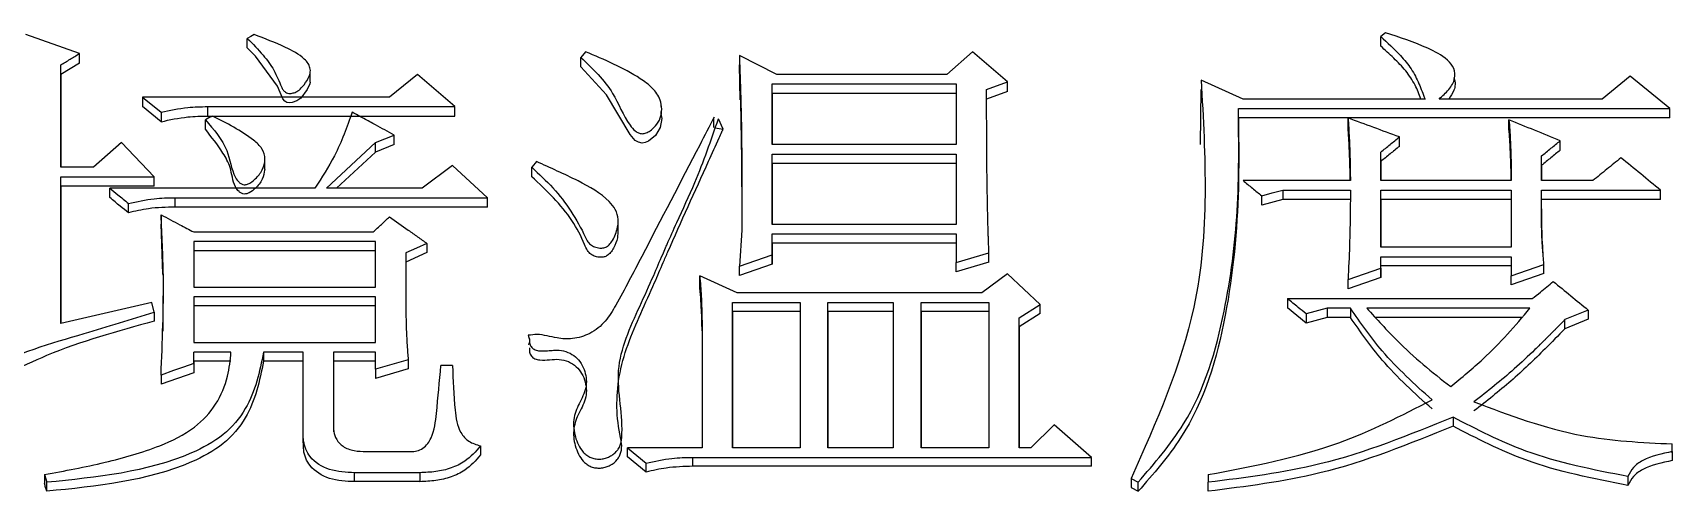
# Model space of a CAD drawing. Header units: millimetres. Extents: x 2063 to 4500, y 825 to 2548.
# Drawn here: x 2680.29 to 2687.89, y 2277.59 to 2279.72 of the extents above; entities that cross this region are included whole.
import ezdxf

# ---------------------------------------------------------------- set-up
doc = ezdxf.new("R2010")
doc.units = ezdxf.units.MM

msp = doc.modelspace()

# ---------------------------------------------------------------- linework, layer by layer
at = {"color": 7, "linetype": 'Continuous', "lineweight": 25}
for p, q in [((2680.5053, 2279.6243), (2680.2565, 2279.7121)), ((2681.2842, 2279.6503), (2681.2842, 2279.6946)), ((2686.563, 2279.7209), (2686.5413, 2279.7033)), ((2686.5413, 2279.659), (2686.5413, 2279.7033)), ((2680.5053, 2279.5801), (2680.5053, 2279.6243)), ((2682.8526, 2279.6331), (2682.831, 2279.6067)), ((2682.831, 2279.5626), (2682.831, 2279.6067)), ((2683.7396, 2279.5276), (2683.5666, 2279.6155)), ((2683.5666, 2279.6155), (2683.5666, 2279.5713)), ((2684.6483, 2279.6331), (2684.5293, 2279.5276)), ((2684.8106, 2279.4925), (2684.6483, 2279.6331)), ((2680.5053, 2279.5801), (2680.4187, 2279.5274)), ((2680.4187, 2279.0962), (2680.4187, 2279.5715)), ((2680.4187, 2279.5274), (2680.4187, 2279.5715)), ((2680.4187, 2279.5274), (2680.4187, 2279.0962)), ((2681.5761, 2279.4921), (2681.5761, 2279.5366)), ((2682.0738, 2279.5276), (2681.944, 2279.4221)), ((2682.2469, 2279.3781), (2682.0738, 2279.5276)), ((2683.5707, 2279.41), (2683.5666, 2279.5713)), ((2684.5293, 2279.5276), (2683.7396, 2279.5276)), ((2686.8801, 2279.5551), (2686.8801, 2279.5555)), ((2687.6988, 2279.5188), (2687.569, 2279.4133)), ((2687.8827, 2279.3693), (2687.6988, 2279.5188)), ((2683.718, 2279.4837), (2684.5726, 2279.4837)), ((2683.718, 2279.202), (2683.718, 2279.4837)), ((2683.718, 2279.4397), (2683.718, 2279.4837)), ((2683.718, 2279.4397), (2683.718, 2279.202)), ((2684.5726, 2279.4397), (2683.718, 2279.4397)), ((2684.5726, 2279.4837), (2684.5726, 2279.202)), ((2684.7132, 2279.4573), (2684.8106, 2279.4925)), ((2684.8106, 2279.4485), (2684.7132, 2279.4133)), ((2684.8106, 2279.4485), (2684.8106, 2279.4925)), ((2685.7059, 2279.2025), (2685.7084, 2279.4572)), ((2685.9031, 2279.4133), (2685.7084, 2279.5013)), ((2680.7973, 2279.4221), (2680.8839, 2279.3517)), ((2681.944, 2279.4221), (2680.7973, 2279.4221)), ((2680.7973, 2279.4221), (2680.7973, 2279.3782)), ((2680.8839, 2279.3079), (2680.7973, 2279.3782)), ((2681.1002, 2279.3781), (2682.2469, 2279.3781)), ((2681.1002, 2279.3781), (2681.1002, 2279.3342)), ((2682.2469, 2279.3342), (2682.2469, 2279.3781)), ((2683.2042, 2279.3779), (2683.2042, 2279.389)), ((2685.8814, 2279.3693), (2687.8827, 2279.3693)), ((2685.8814, 2279.3255), (2685.8814, 2279.3693)), ((2686.7469, 2279.4133), (2685.9031, 2279.4133)), ((2687.569, 2279.4133), (2686.8118, 2279.4133)), ((2687.8827, 2279.3255), (2687.8827, 2279.3693)), ((2680.8839, 2279.3517), (2680.8839, 2279.3079)), ((2681.0895, 2279.2727), (2681.0895, 2279.3165)), ((2681.1002, 2279.3342), (2682.2469, 2279.3342)), ((2683.2042, 2279.3451), (2683.2042, 2279.3548)), ((2683.4908, 2279.2727), (2683.4692, 2279.3209)), ((2687.8827, 2279.3255), (2685.8814, 2279.3255)), ((2686.3899, 2279.2815), (2686.3899, 2279.3253)), ((2687.1363, 2279.2727), (2687.1363, 2279.3165)), ((2680.7, 2279.2108), (2680.5702, 2279.0962)), ((2680.8514, 2279.0521), (2680.7, 2279.2108)), ((2681.6519, 2278.9992), (2681.8791, 2279.2108)), ((2681.8791, 2279.2108), (2681.9656, 2279.246)), ((2681.8791, 2279.1672), (2681.8791, 2279.2108)), ((2681.9656, 2279.2024), (2681.9656, 2279.246)), ((2683.4541, 2279.2802), (2683.4908, 2279.2727)), ((2685.8832, 2279.1677), (2685.8832, 2279.2117)), ((2686.6279, 2279.1936), (2686.6279, 2279.2373)), ((2687.3743, 2279.176), (2687.3743, 2279.2196)), ((2681.8791, 2279.1672), (2681.6985, 2278.9992)), ((2681.9656, 2279.2024), (2681.8791, 2279.1672)), ((2684.5726, 2279.202), (2683.718, 2279.202)), ((2683.718, 2279.1579), (2684.5726, 2279.158)), ((2683.718, 2278.8315), (2683.718, 2279.1579)), ((2683.718, 2279.1144), (2683.718, 2279.1579)), ((2684.5726, 2279.158), (2684.5726, 2278.8315)), ((2686.5413, 2279.0345), (2686.5413, 2279.1668)), ((2686.5413, 2279.1232), (2686.5413, 2279.1668)), ((2687.2877, 2279.0345), (2687.2877, 2279.1492)), ((2687.2877, 2279.1056), (2687.2877, 2279.1492)), ((2680.5702, 2279.0962), (2680.4187, 2279.0962)), ((2681.366, 2279.0867), (2681.366, 2279.1304)), ((2682.236, 2279.1051), (2682.0954, 2278.9992)), ((2682.3983, 2278.9551), (2682.236, 2279.1051)), ((2682.6039, 2279.0528), (2682.6039, 2279.0963)), ((2683.718, 2279.1144), (2683.718, 2278.8315)), ((2684.5726, 2279.1144), (2683.718, 2279.1144)), ((2686.5413, 2279.1232), (2686.5413, 2279.0345)), ((2687.2877, 2279.1056), (2687.2877, 2279.0345)), ((2680.4187, 2279.0521), (2680.8514, 2279.0521)), ((2680.4187, 2278.3714), (2680.4187, 2279.0521)), ((2680.4187, 2279.0087), (2680.4187, 2279.0521)), ((2680.4187, 2279.0087), (2680.4187, 2278.3714)), ((2680.8514, 2279.0087), (2680.4187, 2279.0087)), ((2681.5978, 2278.9992), (2680.6459, 2278.9992)), ((2680.6459, 2278.9559), (2680.6459, 2278.9992)), ((2682.0954, 2278.9992), (2681.6519, 2278.9992)), ((2686.4007, 2279.0345), (2685.9031, 2279.0345)), ((2686.087, 2278.9904), (2686.4007, 2278.9904)), ((2686.087, 2278.9904), (2686.087, 2278.9471)), ((2687.1471, 2279.0345), (2686.5413, 2279.0345)), ((2686.5413, 2278.9904), (2687.1471, 2278.9904)), ((2686.5413, 2278.7255), (2686.5413, 2278.9904)), ((2686.5413, 2278.9471), (2686.5413, 2278.9904)), ((2687.1471, 2278.9904), (2687.1471, 2278.7255)), ((2687.5257, 2279.0345), (2687.2877, 2279.0345)), ((2687.2877, 2278.9904), (2687.8394, 2278.9904)), ((2680.7324, 2278.8853), (2680.7324, 2278.9286)), ((2680.9488, 2278.9551), (2682.3983, 2278.9551)), ((2680.9488, 2278.9118), (2680.9488, 2278.9551)), ((2682.3983, 2278.9118), (2680.9488, 2278.9118)), ((2682.3983, 2278.9118), (2682.3983, 2278.9551)), ((2685.9896, 2278.9206), (2685.9896, 2278.9639)), ((2686.087, 2278.9471), (2685.9896, 2278.9206)), ((2686.4007, 2278.9471), (2686.087, 2278.9471)), ((2686.5413, 2278.9471), (2686.5413, 2278.7255)), ((2687.1471, 2278.9471), (2686.5413, 2278.9471)), ((2687.8394, 2278.9471), (2687.2878, 2278.9471)), ((2680.8839, 2278.8756), (2680.8839, 2278.8324)), ((2680.8927, 2278.6008), (2680.8839, 2278.8324)), ((2683.0047, 2278.8058), (2683.0047, 2278.8494)), ((2684.5726, 2278.8315), (2683.718, 2278.8315)), ((2681.0353, 2278.7961), (2681.8683, 2278.7961)), ((2683.5774, 2278.805), (2683.5666, 2278.637)), ((2683.718, 2278.7873), (2684.5726, 2278.7873)), ((2683.718, 2278.6901), (2683.718, 2278.7873)), ((2683.718, 2278.7442), (2683.718, 2278.7873)), ((2684.5726, 2278.7873), (2684.5726, 2278.6547)), ((2681.0353, 2278.752), (2681.0353, 2278.5397)), ((2681.8791, 2278.752), (2681.0353, 2278.752)), ((2681.0353, 2278.752), (2681.0353, 2278.7089)), ((2681.0353, 2278.7089), (2681.0353, 2278.5397)), ((2681.8791, 2278.7089), (2681.0353, 2278.7089)), ((2681.8791, 2278.5397), (2681.8791, 2278.752)), ((2682.1171, 2278.7001), (2682.0197, 2278.656)), ((2682.0197, 2278.6989), (2682.0197, 2278.4246)), ((2682.0197, 2278.6989), (2682.0197, 2278.656)), ((2682.1171, 2278.7431), (2682.1171, 2278.7001)), ((2683.5666, 2278.637), (2683.718, 2278.6901)), ((2683.718, 2278.7442), (2683.718, 2278.6471)), ((2684.5726, 2278.7442), (2683.718, 2278.7442)), ((2683.718, 2278.6471), (2683.718, 2278.6901)), ((2684.5726, 2278.6547), (2684.724, 2278.6989)), ((2684.724, 2278.656), (2684.724, 2278.6989)), ((2687.1471, 2278.7255), (2686.5413, 2278.7255)), ((2686.5413, 2278.6813), (2687.1471, 2278.6813)), ((2686.5413, 2278.6282), (2686.5413, 2278.6813)), ((2686.5413, 2278.6383), (2686.5413, 2278.6813)), ((2687.1471, 2278.6813), (2687.1471, 2278.5928)), ((2682.0197, 2278.656), (2682.0197, 2278.4246)), ((2683.718, 2278.6471), (2683.5666, 2278.5941)), ((2683.5666, 2278.5941), (2683.5666, 2278.637)), ((2684.724, 2278.656), (2684.5726, 2278.6118)), ((2684.5726, 2278.6118), (2684.5726, 2278.6547)), ((2684.8106, 2278.6017), (2684.6916, 2278.5132)), ((2684.962, 2278.46), (2684.8106, 2278.6017)), ((2686.5413, 2278.5853), (2686.5413, 2278.6383)), ((2687.1471, 2278.6383), (2686.5413, 2278.6383)), ((2686.5413, 2278.6282), (2686.5413, 2278.5853)), ((2687.2985, 2278.603), (2687.2985, 2278.6459)), ((2681.0353, 2278.5397), (2681.8791, 2278.5397)), ((2683.5558, 2278.5132), (2683.3827, 2278.5928)), ((2683.3827, 2278.55), (2683.3827, 2278.5928)), ((2686.3899, 2278.5323), (2686.3899, 2278.5751)), ((2687.1471, 2278.55), (2687.1471, 2278.5928)), ((2680.8406, 2278.4689), (2680.4187, 2278.3714)), ((2680.8514, 2278.4246), (2680.8406, 2278.4689)), ((2681.0353, 2278.4954), (2681.0353, 2278.2828)), ((2681.8791, 2278.4954), (2681.0353, 2278.4954)), ((2681.0353, 2278.4954), (2681.0353, 2278.4527)), ((2681.0353, 2278.4527), (2681.0353, 2278.2828)), ((2681.8791, 2278.4527), (2681.0353, 2278.4527)), ((2681.8791, 2278.2828), (2681.8791, 2278.4954)), ((2683.5341, 2278.4689), (2683.8478, 2278.4689)), ((2683.5341, 2277.7944), (2683.5341, 2278.4689)), ((2683.5341, 2278.4262), (2683.5341, 2278.4689)), ((2684.6916, 2278.5132), (2683.5558, 2278.5132)), ((2683.8478, 2278.4689), (2683.8478, 2277.7944)), ((2683.9776, 2278.4689), (2684.2805, 2278.4689)), ((2683.9776, 2277.7944), (2683.9776, 2278.4689)), ((2683.9776, 2278.4262), (2683.9776, 2278.4689)), ((2684.2805, 2278.4689), (2684.2805, 2277.7944)), ((2684.4103, 2278.4689), (2684.724, 2278.4689)), ((2684.4103, 2277.7944), (2684.4103, 2278.4689)), ((2684.4103, 2278.4262), (2684.4103, 2278.4689)), ((2684.724, 2278.4689), (2684.724, 2277.7944)), ((2684.8647, 2278.398), (2684.962, 2278.46)), ((2684.962, 2278.4174), (2684.962, 2278.46)), ((2686.1086, 2278.4866), (2687.2445, 2278.4866)), ((2686.1086, 2278.4866), (2686.1086, 2278.4439)), ((2680.8514, 2278.4246), (2680.8514, 2278.382)), ((2683.3935, 2278.3378), (2683.3935, 2278.3803)), ((2683.5341, 2278.4262), (2683.5341, 2277.7944)), ((2683.8478, 2278.4262), (2683.5341, 2278.4262)), ((2683.9776, 2278.4262), (2683.9776, 2277.7944)), ((2684.2805, 2278.4262), (2683.9776, 2278.4262)), ((2684.4103, 2278.4262), (2684.4103, 2277.7944)), ((2684.724, 2278.4262), (2684.4103, 2278.4262)), ((2684.962, 2278.4174), (2684.8647, 2278.3555)), ((2684.8647, 2278.3555), (2684.8647, 2278.398)), ((2686.1952, 2278.3732), (2686.1086, 2278.4439)), ((2686.2925, 2278.4423), (2686.1952, 2278.4158)), ((2686.1952, 2278.4158), (2686.1952, 2278.3732)), ((2686.2925, 2278.3997), (2686.1952, 2278.3732)), ((2686.4008, 2278.4423), (2686.2925, 2278.4423)), ((2686.2925, 2278.4423), (2686.2925, 2278.3997)), ((2686.4008, 2278.3997), (2686.2925, 2278.3997)), ((2686.4008, 2278.4423), (2686.4008, 2278.3997)), ((2687.2336, 2278.4423), (2686.4764, 2278.4423)), ((2687.1969, 2278.3997), (2686.5166, 2278.3997)), ((2687.5041, 2278.4335), (2687.3959, 2278.3892)), ((2687.5041, 2278.3909), (2687.3959, 2278.3466)), ((2687.3959, 2278.3466), (2687.3959, 2278.3892)), ((2687.5041, 2278.4335), (2687.5041, 2278.3909)), ((2681.0353, 2278.2828), (2681.8791, 2278.2828)), ((2681.2084, 2278.2385), (2681.0353, 2278.2385)), ((2681.0353, 2278.1852), (2681.0353, 2278.2385)), ((2681.0353, 2278.1961), (2681.0353, 2278.2385)), ((2681.5437, 2278.2385), (2681.3598, 2278.2385)), ((2681.3598, 2278.2385), (2681.3598, 2278.1961)), ((2681.5437, 2277.9011), (2681.5437, 2278.2385)), ((2681.8791, 2278.2385), (2681.6844, 2278.2385)), ((2681.6844, 2278.2385), (2681.6844, 2277.91)), ((2681.6844, 2278.2385), (2681.6844, 2278.1961)), ((2681.8791, 2278.1586), (2681.8791, 2278.2385)), ((2681.0353, 2278.1961), (2681.0353, 2278.1429)), ((2681.2084, 2278.1961), (2681.0353, 2278.1961)), ((2681.0353, 2278.1852), (2681.0353, 2278.1429)), ((2681.5437, 2278.1961), (2681.3598, 2278.1961)), ((2681.6844, 2278.1961), (2681.6844, 2277.868)), ((2681.8791, 2278.1961), (2681.6844, 2278.1961)), ((2682.0305, 2278.1607), (2681.8791, 2278.1164)), ((2681.8791, 2278.1586), (2681.8791, 2278.1164)), ((2682.0305, 2278.203), (2682.0305, 2278.1607)), ((2682.2361, 2278.1764), (2682.182, 2278.1764)), ((2680.8839, 2278.132), (2680.8839, 2278.0898)), ((2686.8767, 2277.9367), (2686.8767, 2277.8947)), ((2681.5421, 2277.8593), (2681.5421, 2277.8172)), ((2685.0269, 2277.9011), (2684.9187, 2277.7944)), ((2685.2, 2277.7499), (2685.0269, 2277.9011)), ((2681.8358, 2277.7766), (2682.0413, 2277.7766)), ((2682.3659, 2277.8033), (2682.3659, 2277.7615)), ((2683.0474, 2277.7944), (2683.1339, 2277.7232)), ((2683.3935, 2277.7944), (2683.0474, 2277.7944)), ((2683.8478, 2277.7944), (2683.5341, 2277.7944)), ((2684.2805, 2277.7944), (2683.9776, 2277.7944)), ((2684.724, 2277.7944), (2684.4103, 2277.7944)), ((2684.9187, 2277.7944), (2684.8647, 2277.7944)), ((2687.8935, 2277.7766), (2687.8935, 2277.8122)), ((2687.8935, 2277.7704), (2687.8935, 2277.8122)), ((2687.8935, 2277.7766), (2687.8935, 2277.7348)), ((2683.1339, 2277.6815), (2683.0474, 2277.7526)), ((2683.1339, 2277.6815), (2683.1339, 2277.7232)), ((2683.3502, 2277.7499), (2685.2, 2277.7499)), ((2683.3502, 2277.7082), (2683.3502, 2277.7499)), ((2685.2, 2277.7082), (2683.3502, 2277.7082)), ((2685.2, 2277.7082), (2685.2, 2277.7499)), ((2680.343, 2277.6698), (2680.3538, 2277.6342)), ((2680.343, 2277.6698), (2680.343, 2277.6282)), ((2680.3538, 2277.5926), (2680.3538, 2277.6342)), ((2682.0846, 2277.6787), (2681.7817, 2277.6787)), ((2681.7817, 2277.6371), (2681.7817, 2277.6787)), ((2682.0846, 2277.6371), (2681.7817, 2277.6371)), ((2682.0846, 2277.6787), (2682.0846, 2277.6371)), ((2685.3839, 2277.652), (2685.4164, 2277.6342)), ((2685.3839, 2277.652), (2685.3839, 2277.6104)), ((2685.4164, 2277.5926), (2685.4164, 2277.6342)), ((2685.7409, 2277.6699), (2685.7409, 2277.6342)), ((2685.7409, 2277.5927), (2685.7409, 2277.6342)), ((2687.688, 2277.6609), (2687.688, 2277.6193)), ((2685.3839, 2277.6104), (2685.4164, 2277.5926))]:
    msp.add_line(p, q, dxfattribs=at)
at = {"color": 7, "linetype": 'Continuous', "lineweight": 25, "flags": 128}
for points in [[(2681.3166, 2279.7121), (2681.3004, 2279.7033), (2681.2842, 2279.6946)], [(2681.5749, 2279.4923), (2681.5746, 2279.4844), (2681.5616, 2279.4576), (2681.532, 2279.4179), (2681.5143, 2279.4044), (2681.4926, 2279.3965), (2681.4777, 2279.3955), (2681.467, 2279.3978), (2681.4578, 2279.4034), (2681.4487, 2279.4146), (2681.4234, 2279.4725), (2681.3223, 2279.6119), (2681.2842, 2279.6503), (2681.2842, 2279.6503)], [(2683.2026, 2279.3438), (2683.2061, 2279.3227), (2683.1995, 2279.2818), (2683.1772, 2279.2444), (2683.1449, 2279.2172), (2683.1302, 2279.2108), (2683.1154, 2279.2087), (2683.0991, 2279.2123), (2683.0839, 2279.2213), (2683.0595, 2279.248), (2682.9504, 2279.433), (2682.831, 2279.5626), (2682.831, 2279.5626)], [(2681.1219, 2279.3341), (2681.1057, 2279.3253), (2681.0895, 2279.3165)], [(2683.4476, 2279.2815), (2683.4476, 2279.3012), (2683.4476, 2279.3133), (2683.4476, 2279.3253)], [(2682.6255, 2279.1227), (2682.62, 2279.116), (2682.6119, 2279.1061), (2682.6039, 2279.0963)], [(2680.8514, 2279.0087), (2680.8514, 2279.0197), (2680.8514, 2279.0359), (2680.8514, 2279.0521)], [(2685.9896, 2278.9639), (2686.0383, 2278.9772), (2686.087, 2278.9904)], [(2687.8394, 2278.9471), (2687.8394, 2278.9687), (2687.8394, 2278.9904)], [(2682.1171, 2278.7431), (2682.0684, 2278.721), (2682.0197, 2278.6989)], [(2686.3899, 2278.5751), (2686.4656, 2278.6017), (2686.5413, 2278.6282)], [(2687.1471, 2278.5928), (2687.2228, 2278.6194), (2687.2985, 2278.6459)], [(2687.2985, 2278.603), (2687.2228, 2278.5765), (2687.1471, 2278.55)], [(2686.5413, 2278.5853), (2686.4656, 2278.5588), (2686.3899, 2278.5323)], [(2681.0353, 2278.1852), (2680.9887, 2278.1689), (2680.9421, 2278.1525), (2680.8839, 2278.132)], [(2682.0305, 2278.203), (2681.9548, 2278.1808), (2681.8791, 2278.1586)], [(2681.0353, 2278.1429), (2680.9596, 2278.1164), (2680.8839, 2278.0898)], [(2683.0474, 2277.7526), (2683.0474, 2277.763), (2683.0474, 2277.7735), (2683.0474, 2277.7839), (2683.0474, 2277.7944)]]:
    msp.add_lwpolyline(points, dxfattribs=at)
at = {"color": 7, "linetype": 'Continuous', "lineweight": 25}
for points, knots in [([(2681.2842, 2279.6946), (2681.3092, 2279.6691), (2681.3547, 2279.6229), (2681.4113, 2279.5483), (2681.4327, 2279.4905), (2681.4495, 2279.4561), (2681.4585, 2279.4455), (2681.4705, 2279.44), (2681.4846, 2279.4387), (2681.5016, 2279.442), (2681.5222, 2279.4516), (2681.545, 2279.4751), (2681.5641, 2279.5029), (2681.5777, 2279.5331), (2681.5761, 2279.5572), (2681.5667, 2279.5801), (2681.532, 2279.6173), (2681.4462, 2279.6628), (2681.365, 2279.6936), (2681.3166, 2279.7121)], [0, 0, 0, 0, 0.133739, 0.243051, 0.352533, 0.371712, 0.391103, 0.40333, 0.418292, 0.440552, 0.463875, 0.498841, 0.561321, 0.592898, 0.624761, 0.654015, 0.68757, 0.813379, 1, 1, 1, 1]), ([(2686.5413, 2279.7033), (2686.5727, 2279.6747), (2686.624, 2279.6279), (2686.6854, 2279.5548), (2686.7194, 2279.4847), (2686.7377, 2279.4371), (2686.7469, 2279.4133)], [0, 0, 0, 0, 0.345508, 0.566176, 0.783683, 1, 1, 1, 1]), ([(2686.8118, 2279.4133), (2686.8276, 2279.4272), (2686.8588, 2279.4545), (2686.889, 2279.5042), (2686.8848, 2279.5572), (2686.8402, 2279.6095), (2686.7305, 2279.6663), (2686.6296, 2279.6992), (2686.563, 2279.7209)], [0, 0, 0, 0, 0.119334, 0.235111, 0.326467, 0.420991, 0.617683, 1, 1, 1, 1]), ([(2680.4187, 2279.5715), (2680.4332, 2279.5803), (2680.462, 2279.5979), (2680.4908, 2279.6155), (2680.5053, 2279.6243)], [0, 0, 0, 0, 0.499999, 1, 1, 1, 1]), ([(2682.831, 2279.6067), (2682.886, 2279.5541), (2682.9835, 2279.4609), (2683.0301, 2279.327), (2683.0778, 2279.268), (2683.0982, 2279.2554), (2683.1162, 2279.2509), (2683.1354, 2279.2553), (2683.1568, 2279.2675), (2683.1812, 2279.29), (2683.2021, 2279.3245), (2683.2082, 2279.367), (2683.2006, 2279.4167), (2683.1646, 2279.4671), (2683.051, 2279.5493), (2682.9406, 2279.5959), (2682.8526, 2279.6331)], [0, 0, 0, 0, 0.207454, 0.367231, 0.400729, 0.416588, 0.431291, 0.448091, 0.466661, 0.497247, 0.538505, 0.578637, 0.620092, 0.68235, 0.74713, 1, 1, 1, 1]), ([(2683.5666, 2279.6155), (2683.5667, 2279.6112), (2683.5669, 2279.6048), (2683.5673, 2279.5941), (2683.5677, 2279.5834), (2683.5681, 2279.5706), (2683.5685, 2279.5578), (2683.569, 2279.5449), (2683.5694, 2279.5321), (2683.5699, 2279.515), (2683.5706, 2279.4936), (2683.5714, 2279.4679), (2683.5722, 2279.4422), (2683.5737, 2279.3908), (2683.5751, 2279.3309), (2683.5762, 2279.2708), (2683.5766, 2279.2408), (2683.5768, 2279.2194), (2683.5771, 2279.1979), (2683.5773, 2279.1722), (2683.5775, 2279.1464), (2683.5777, 2279.1207), (2683.5778, 2279.0949), (2683.5778, 2279.0692), (2683.5779, 2279.0434), (2683.5779, 2279.0176), (2683.5779, 2278.9961), (2683.5779, 2278.979), (2683.5779, 2278.9661), (2683.5779, 2278.9532), (2683.5778, 2278.9403), (2683.5778, 2278.9274), (2683.5778, 2278.9145), (2683.5777, 2278.9016), (2683.5777, 2278.8887), (2683.5776, 2278.8758), (2683.5776, 2278.8629), (2683.5776, 2278.8521), (2683.5775, 2278.8435), (2683.5775, 2278.8371), (2683.5775, 2278.8306), (2683.5775, 2278.8242), (2683.5774, 2278.8188), (2683.5774, 2278.8124), (2683.5774, 2278.8082), (2683.5774, 2278.805)], [0, 0, 0, 0, 0.015876, 0.023814, 0.03969, 0.055566, 0.071442, 0.087319, 0.103195, 0.119071, 0.150823, 0.182575, 0.214327, 0.246079, 0.373089, 0.436594, 0.468346, 0.484222, 0.515974, 0.547726, 0.579478, 0.611231, 0.642983, 0.674735, 0.706487, 0.738239, 0.769992, 0.785868, 0.801744, 0.81762, 0.833496, 0.849372, 0.865248, 0.881124, 0.897, 0.912876, 0.928753, 0.944629, 0.952567, 0.960505, 0.968443, 0.976381, 0.984319, 0.988288, 1, 1, 1, 1]), ([(2686.7281, 2279.4133), (2686.7197, 2279.4353), (2686.7021, 2279.4813), (2686.6589, 2279.5455), (2686.6021, 2279.6036), (2686.5616, 2279.6405), (2686.5413, 2279.659)], [0, 0, 0, 0, 0.230715, 0.483743, 0.741016, 1, 1, 1, 1]), ([(2684.724, 2278.6989), (2684.7239, 2278.703), (2684.7234, 2278.7154), (2684.7227, 2278.7359), (2684.7218, 2278.7605), (2684.7211, 2278.781), (2684.7205, 2278.7974), (2684.7202, 2278.8097), (2684.7198, 2278.8221), (2684.7195, 2278.8344), (2684.7191, 2278.8467), (2684.7188, 2278.859), (2684.7185, 2278.8713), (2684.718, 2278.8959), (2684.7163, 2278.982), (2684.7149, 2279.0804), (2684.7144, 2279.1663), (2684.7142, 2279.1909), (2684.7141, 2279.2032), (2684.7141, 2279.2155), (2684.714, 2279.2277), (2684.7139, 2279.24), (2684.7139, 2279.2523), (2684.7138, 2279.2646), (2684.7138, 2279.2768), (2684.7137, 2279.2891), (2684.7137, 2279.3014), (2684.7136, 2279.3137), (2684.7136, 2279.3259), (2684.7135, 2279.3382), (2684.7135, 2279.3484), (2684.7135, 2279.3566), (2684.7135, 2279.3627), (2684.7134, 2279.3689), (2684.7134, 2279.375), (2684.7134, 2279.3811), (2684.7134, 2279.3873), (2684.7134, 2279.3934), (2684.7134, 2279.3995), (2684.7133, 2279.4056), (2684.7133, 2279.4118), (2684.7133, 2279.4179), (2684.7133, 2279.424), (2684.7133, 2279.4302), (2684.7133, 2279.4363), (2684.7132, 2279.4424), (2684.7132, 2279.4494), (2684.7132, 2279.4544), (2684.7132, 2279.4573)], [0, 0, 0, 0, 0.0162043, 0.0486129, 0.0810215, 0.1134301, 0.1296344, 0.1458387, 0.1620431, 0.1782474, 0.1944517, 0.210656, 0.2268603, 0.2430646, 0.3078819, 0.5671533, 0.6319705, 0.6481748, 0.6643791, 0.6805834, 0.6967877, 0.712992, 0.7291963, 0.7454006, 0.7616049, 0.7778092, 0.7940136, 0.8102179, 0.8264222, 0.8426265, 0.8588308, 0.8669329, 0.8750351, 0.8831372, 0.8912394, 0.8993415, 0.9074437, 0.9155458, 0.923648, 0.9317501, 0.9398523, 0.9479544, 0.9560566, 0.9641588, 0.9722609, 0.9803631, 0.9884652, 1, 1, 1, 1]), ([(2685.7084, 2279.5013), (2685.7282, 2279.1455), (2685.7637, 2278.509), (2685.5001, 2277.9143), (2685.3839, 2277.652)], [0, 0, 0, 0, 0.558854, 1, 1, 1, 1]), ([(2686.8801, 2279.5111), (2686.8802, 2279.5109), (2686.8857, 2279.5022), (2686.8877, 2279.4818), (2686.8813, 2279.4475), (2686.8663, 2279.4265), (2686.8569, 2279.4133)], [0, 0, 0, 0, 0.0049475, 0.2908283, 0.5560785, 1, 1, 1, 1]), ([(2680.8839, 2279.3517), (2680.9249, 2279.3606), (2680.9961, 2279.3762), (2681.0693, 2279.3775), (2681.1002, 2279.3781)], [0, 0, 0, 0, 0.576873, 1, 1, 1, 1]), ([(2683.5706, 2279.4371), (2683.5706, 2279.4371), (2683.5706, 2279.4372), (2683.5707, 2279.4341), (2683.5725, 2279.3527), (2683.5761, 2279.1944), (2683.5772, 2279.0241), (2683.5774, 2278.9286), (2683.5774, 2278.8645), (2683.5774, 2278.8416), (2683.5775, 2278.8389), (2683.5775, 2278.8375)], [0, 0, 0, 0, 0.0013712, 0.0074928, 0.0260114, 0.4573332, 0.6724703, 0.8205696, 0.9189146, 0.9584703, 1, 1, 1, 1]), ([(2685.4164, 2277.6342), (2685.4919, 2277.7217), (2685.6933, 2277.9548), (2685.8233, 2278.4023), (2685.8864, 2278.8962), (2685.8831, 2279.2109), (2685.8814, 2279.3693)], [0, 0, 0, 0, 0.180534, 0.481185, 0.738841, 1, 1, 1, 1]), ([(2680.8839, 2279.3079), (2680.9249, 2279.3168), (2680.9961, 2279.3324), (2681.0693, 2279.3337), (2681.1002, 2279.3342)], [0, 0, 0, 0, 0.576909, 1, 1, 1, 1]), ([(2681.0895, 2279.3165), (2681.1289, 2279.2714), (2681.1989, 2279.1915), (2681.2093, 2279.0793), (2681.2413, 2279.0294), (2681.2563, 2279.0185), (2681.2703, 2279.0144), (2681.2857, 2279.0176), (2681.3033, 2279.0269), (2681.3288, 2279.0474), (2681.3552, 2279.0832), (2681.3715, 2279.1333), (2681.3553, 2279.1855), (2681.2727, 2279.2589), (2681.1887, 2279.3008), (2681.1219, 2279.3341)], [0, 0, 0, 0, 0.206756, 0.36622, 0.399315, 0.414903, 0.42938, 0.446247, 0.465285, 0.496864, 0.558757, 0.621691, 0.682799, 0.747419, 1, 1, 1, 1]), ([(2681.7709, 2279.3517), (2681.7463, 2279.2832), (2681.7022, 2279.1603), (2681.6299, 2279.0486), (2681.5978, 2278.9992)], [0, 0, 0, 0, 0.557248, 1, 1, 1, 1]), ([(2681.9656, 2279.246), (2681.9368, 2279.2617), (2681.8899, 2279.2871), (2681.825, 2279.3223), (2681.7889, 2279.3419), (2681.7709, 2279.3517)], [0, 0, 0, 0, 0.4440726, 0.7220363, 1, 1, 1, 1]), ([(2683.4494, 2279.3289), (2683.4271, 2279.2859), (2683.3157, 2279.0707), (2683.164, 2278.7793), (2683.0218, 2278.5054), (2682.949, 2278.3792), (2682.8788, 2278.3222), (2682.797, 2278.2969), (2682.7128, 2278.3017), (2682.6462, 2278.3242), (2682.6011, 2278.3183), (2682.5875, 2278.3165)], [0, 0, 0, 0, 0.102062, 0.510275, 0.689515, 0.750609, 0.812535, 0.866745, 0.912849, 0.973626, 1, 1, 1, 1]), ([(2682.593, 2278.3004), (2682.5925, 2278.2942), (2682.5913, 2278.2816), (2682.5981, 2278.2667), (2682.6063, 2278.2568), (2682.6175, 2278.249), (2682.6418, 2278.2424), (2682.6724, 2278.2446), (2682.7003, 2278.2468), (2682.7286, 2278.2483), (2682.7625, 2278.2431), (2682.7997, 2278.2238), (2682.8286, 2278.1946), (2682.8473, 2278.1591), (2682.8572, 2278.1206), (2682.8576, 2278.068), (2682.8279, 2278.0079), (2682.7932, 2277.9353), (2682.7994, 2277.8548), (2682.8219, 2277.7972), (2682.8496, 2277.7659), (2682.867, 2277.7532), (2682.8866, 2277.745), (2682.9078, 2277.7414), (2682.9294, 2277.7419), (2682.9505, 2277.7467), (2682.9703, 2277.7559), (2682.9879, 2277.7686), (2683.0026, 2277.7838), (2683.017, 2277.8072), (2683.0334, 2277.9326), (2682.9683, 2278.1549), (2683.083, 2278.4041), (2683.1627, 2278.5786), (2683.2011, 2278.6697), (2683.2218, 2278.7179), (2683.2434, 2278.7671), (2683.2889, 2278.8686), (2683.3787, 2279.0592), (2683.435, 2279.2221), (2683.4692, 2279.3209)], [0, 0, 0, 0, 0.007428, 0.015109, 0.018668, 0.022262, 0.030315, 0.045537, 0.055335, 0.060934, 0.076504, 0.091913, 0.106834, 0.123007, 0.138661, 0.154166, 0.18521, 0.21654, 0.248061, 0.27952, 0.288103, 0.295996, 0.3036, 0.311361, 0.319284, 0.327009, 0.334918, 0.343372, 0.351316, 0.359048, 0.375174, 0.500216, 0.624957, 0.687444, 0.729472, 0.742369, 0.749853, 0.793377, 0.874708, 1, 1, 1, 1]), ([(2685.8814, 2279.3255), (2685.8826, 2279.2169), (2685.8861, 2278.9111), (2685.8392, 2278.4086), (2685.6948, 2277.9104), (2685.4865, 2277.6726), (2685.4164, 2277.5926)], [0, 0, 0, 0, 0.179534, 0.505448, 0.833516, 1, 1, 1, 1]), ([(2686.3899, 2279.3253), (2686.3919, 2279.2945), (2686.396, 2279.2308), (2686.3993, 2279.1338), (2686.4002, 2279.0676), (2686.4007, 2279.0345)], [0, 0, 0, 0, 0.317979, 0.65893, 1, 1, 1, 1]), ([(2686.6279, 2279.2373), (2686.5882, 2279.2519), (2686.5089, 2279.2813), (2686.4295, 2279.3106), (2686.3899, 2279.3253)], [0, 0, 0, 0, 0.499999, 1, 1, 1, 1]), ([(2687.1363, 2279.3165), (2687.1386, 2279.2857), (2687.1432, 2279.2234), (2687.1461, 2279.1294), (2687.1468, 2279.0662), (2687.1471, 2279.0345)], [0, 0, 0, 0, 0.328217, 0.664033, 1, 1, 1, 1]), ([(2687.3743, 2279.2196), (2687.3346, 2279.2358), (2687.2553, 2279.2681), (2687.1759, 2279.3004), (2687.1363, 2279.3165)], [0, 0, 0, 0, 0.499999, 1, 1, 1, 1]), ([(2681.3652, 2279.0872), (2681.3623, 2279.0713), (2681.3561, 2279.0387), (2681.3271, 2279.0022), (2681.3005, 2278.9811), (2681.282, 2278.9732), (2681.2692, 2278.9713), (2681.2563, 2278.9751), (2681.2413, 2278.986), (2681.2157, 2279.0247), (2681.2117, 2279.0908), (2681.163, 2279.1814), (2681.1183, 2279.2369), (2681.0895, 2279.2727)], [0, 0, 0, 0, 0.095128, 0.195269, 0.259874, 0.283272, 0.304509, 0.327952, 0.353183, 0.406729, 0.590525, 0.736094, 1, 1, 1, 1]), ([(2682.593, 2278.258), (2682.5924, 2278.2512), (2682.5912, 2278.2376), (2682.5993, 2278.222), (2682.6089, 2278.2122), (2682.6217, 2278.2049), (2682.6632, 2278.1973), (2682.7159, 2278.2106), (2682.775, 2278.1964), (2682.8108, 2278.1722), (2682.8372, 2278.1391), (2682.8526, 2278.1008), (2682.8587, 2278.0602), (2682.8517, 2278.0067), (2682.8163, 2277.9496), (2682.7916, 2277.8731), (2682.8025, 2277.8062), (2682.823, 2277.7567), (2682.8437, 2277.7292), (2682.8647, 2277.7126), (2682.884, 2277.7037), (2682.9052, 2277.6997), (2682.9271, 2277.7003), (2682.9485, 2277.7045), (2682.9748, 2277.7155), (2682.9962, 2277.7336), (2683.011, 2277.7555), (2683.0204, 2277.7803), (2683.022, 2277.8101), (2682.9957, 2277.9246), (2682.9908, 2278.1362), (2683.0865, 2278.3716), (2683.1668, 2278.544), (2683.2067, 2278.6401), (2683.289, 2278.8285), (2683.377, 2279.0206), (2683.4605, 2279.206), (2683.4823, 2279.2542), (2683.4883, 2279.2671), (2683.4901, 2279.271), (2683.4906, 2279.2723), (2683.4908, 2279.2727)], [0, 0, 0, 0, 0.008085, 0.016221, 0.019867, 0.023654, 0.032469, 0.065042, 0.081049, 0.097297, 0.112813, 0.129538, 0.145843, 0.161707, 0.193334, 0.223699, 0.255644, 0.272362, 0.286987, 0.295007, 0.302602, 0.310243, 0.318391, 0.32629, 0.333943, 0.349774, 0.357157, 0.364655, 0.381079, 0.392053, 0.505047, 0.628846, 0.690714, 0.73105, 0.752554, 0.935292, 0.9824, 0.994888, 0.998366, 0.999414, 1, 1, 1, 1]), ([(2686.4, 2279.0345), (2686.3997, 2279.0512), (2686.3989, 2279.1008), (2686.3962, 2279.1832), (2686.392, 2279.2487), (2686.3899, 2279.2815)], [0, 0, 0, 0, 0.202528, 0.601166, 1, 1, 1, 1]), ([(2686.5413, 2279.1668), (2686.5558, 2279.1785), (2686.5846, 2279.202), (2686.6134, 2279.2255), (2686.6279, 2279.2373)], [0, 0, 0, 0, 0.500001, 1, 1, 1, 1]), ([(2687.1465, 2279.0345), (2687.1463, 2279.051), (2687.1457, 2279.0989), (2687.1433, 2279.1784), (2687.1386, 2279.2413), (2687.1363, 2279.2727)], [0, 0, 0, 0, 0.2065, 0.603092, 1, 1, 1, 1]), ([(2687.2877, 2279.1492), (2687.3021, 2279.1609), (2687.331, 2279.1844), (2687.3598, 2279.2079), (2687.3743, 2279.2196)], [0, 0, 0, 0, 0.5000005, 1, 1, 1, 1]), ([(2686.6279, 2279.1936), (2686.6134, 2279.1819), (2686.5846, 2279.1584), (2686.5558, 2279.1349), (2686.5413, 2279.1232)], [0, 0, 0, 0, 0.499998, 1, 1, 1, 1]), ([(2687.3743, 2279.176), (2687.3598, 2279.1643), (2687.331, 2279.1408), (2687.3021, 2279.1173), (2687.2877, 2279.1056)], [0, 0, 0, 0, 0.4999977, 1, 1, 1, 1]), ([(2687.6555, 2279.1403), (2687.6339, 2279.1227), (2687.5906, 2279.0875), (2687.5473, 2279.0522), (2687.5257, 2279.0345)], [0, 0, 0, 0, 0.500001, 1, 1, 1, 1]), ([(2687.8394, 2278.9904), (2687.8088, 2279.0154), (2687.7475, 2279.0654), (2687.6862, 2279.1154), (2687.6555, 2279.1403)], [0, 0, 0, 0, 0.5, 1, 1, 1, 1]), ([(2682.6039, 2279.0963), (2682.6374, 2279.0651), (2682.7388, 2278.9705), (2682.8182, 2278.8475), (2682.862, 2278.7508), (2682.8793, 2278.7336), (2682.9006, 2278.7237), (2682.9225, 2278.7204), (2682.9427, 2278.7233), (2682.9604, 2278.733), (2682.9836, 2278.7604), (2683, 2278.8026), (2683.0078, 2278.8548), (2682.9942, 2278.9007), (2682.9382, 2278.9699), (2682.8077, 2279.041), (2682.6899, 2279.0939), (2682.6255, 2279.1227)], [0, 0, 0, 0, 0.118686, 0.359193, 0.382947, 0.402076, 0.42122, 0.441112, 0.455767, 0.470498, 0.490907, 0.5484, 0.590659, 0.633123, 0.67426, 0.821854, 1, 1, 1, 1]), ([(2680.6459, 2278.9992), (2680.6583, 2278.9891), (2680.6789, 2278.9723), (2680.7077, 2278.9488), (2680.7242, 2278.9353), (2680.7324, 2278.9286)], [0, 0, 0, 0, 0.4283462, 0.7141671, 1, 1, 1, 1]), ([(2683.0033, 2278.8061), (2683.003, 2278.7937), (2683.0023, 2278.7646), (2682.9874, 2278.729), (2682.9709, 2278.7012), (2682.9556, 2278.6867), (2682.9389, 2278.6794), (2682.9197, 2278.6776), (2682.8983, 2278.6814), (2682.8771, 2278.692), (2682.8593, 2278.7116), (2682.8371, 2278.767), (2682.7928, 2278.8537), (2682.705, 2278.9568), (2682.6378, 2279.0206), (2682.6039, 2279.0528)], [0, 0, 0, 0, 0.057101, 0.13521, 0.173824, 0.203318, 0.226795, 0.250194, 0.283282, 0.316665, 0.350268, 0.398201, 0.589427, 0.793058, 1, 1, 1, 1]), ([(2685.9031, 2279.0345), (2685.9175, 2279.0228), (2685.9464, 2278.9992), (2685.9752, 2278.9757), (2685.9896, 2278.9639)], [0, 0, 0, 0, 0.499999, 1, 1, 1, 1]), ([(2686.4007, 2278.9904), (2686.4006, 2278.9573), (2686.4002, 2278.8716), (2686.3974, 2278.7331), (2686.3924, 2278.6278), (2686.3899, 2278.5751)], [0, 0, 0, 0, 0.239549, 0.619699, 1, 1, 1, 1]), ([(2687.2985, 2278.6459), (2687.2961, 2278.6711), (2687.2931, 2278.7026), (2687.291, 2278.7373), (2687.2903, 2278.7499), (2687.2899, 2278.7594), (2687.2894, 2278.7688), (2687.289, 2278.7783), (2687.2886, 2278.7909), (2687.2882, 2278.8035), (2687.2879, 2278.8162), (2687.2877, 2278.8256), (2687.2875, 2278.8351), (2687.2874, 2278.8446), (2687.2873, 2278.854), (2687.2872, 2278.8667), (2687.2871, 2278.8793), (2687.2871, 2278.8919), (2687.2871, 2278.9014), (2687.2871, 2278.9108), (2687.2872, 2278.9203), (2687.2872, 2278.9298), (2687.2873, 2278.9392), (2687.2873, 2278.9471), (2687.2874, 2278.955), (2687.2874, 2278.9613), (2687.2875, 2278.9676), (2687.2876, 2278.9724), (2687.2876, 2278.9771), (2687.2877, 2278.9831), (2687.2877, 2278.9876), (2687.2877, 2278.9904)], [0, 0, 0, 0, 0.219728, 0.274659, 0.302124, 0.329589, 0.357054, 0.384519, 0.411984, 0.466914, 0.494379, 0.521844, 0.549309, 0.576774, 0.604239, 0.631703, 0.686633, 0.714098, 0.741563, 0.769028, 0.796493, 0.823958, 0.851423, 0.878888, 0.89262, 0.920085, 0.933818, 0.94755, 0.961283, 0.975015, 1, 1, 1, 1]), ([(2680.7324, 2278.8853), (2680.72, 2278.8955), (2680.6993, 2278.9124), (2680.6704, 2278.9359), (2680.6541, 2278.9492), (2680.6459, 2278.9559)], [0, 0, 0, 0, 0.432886, 0.7164419, 1, 1, 1, 1]), ([(2680.7324, 2278.9286), (2680.7722, 2278.9374), (2680.8433, 2278.9531), (2680.9165, 2278.9545), (2680.9488, 2278.9551)], [0, 0, 0, 0, 0.558839, 1, 1, 1, 1]), ([(2680.9488, 2278.9118), (2680.9077, 2278.9107), (2680.8345, 2278.9089), (2680.7636, 2278.8925), (2680.7324, 2278.8853)], [0, 0, 0, 0, 0.5610893, 1, 1, 1, 1]), ([(2687.2879, 2278.9195), (2687.2879, 2278.9198), (2687.2879, 2278.9218), (2687.2879, 2278.9256), (2687.2878, 2278.9349), (2687.2878, 2278.9433), (2687.2877, 2278.9589), (2687.2877, 2278.9687), (2687.2877, 2278.9745)], [0, 0, 0, 0, 0.017551, 0.111249, 0.196743, 0.493071, 0.696882, 1, 1, 1, 1]), ([(2687.2952, 2278.6825), (2687.2952, 2278.6825), (2687.2952, 2278.6825), (2687.2951, 2278.6832), (2687.2931, 2278.7162), (2687.2889, 2278.8017), (2687.2883, 2278.8657), (2687.288, 2278.9034), (2687.2879, 2278.9156), (2687.2879, 2278.9195)], [0, 0, 0, 0, 0.004122, 0.010144, 0.023857, 0.559001, 0.866591, 0.95816, 1, 1, 1, 1]), ([(2680.8839, 2278.132), (2680.887, 2278.2089), (2680.8933, 2278.3628), (2680.8971, 2278.6109), (2680.8886, 2278.7816), (2680.8839, 2278.8756)], [0, 0, 0, 0, 0.3098767, 0.6197907, 1, 1, 1, 1]), ([(2680.8839, 2278.8756), (2680.8984, 2278.868), (2680.9275, 2278.8527), (2680.978, 2278.8262), (2681.0139, 2278.8074), (2681.0353, 2278.7961)], [0, 0, 0, 0, 0.288217, 0.576435, 1, 1, 1, 1]), ([(2681.8683, 2278.7961), (2681.8809, 2278.8079), (2681.9061, 2278.8315), (2681.9314, 2278.855), (2681.944, 2278.8668)], [0, 0, 0, 0, 0.499999, 1, 1, 1, 1]), ([(2681.944, 2278.8668), (2681.9728, 2278.8462), (2682.0161, 2278.8153), (2682.0738, 2278.7741), (2682.1026, 2278.7534), (2682.1171, 2278.7431)], [0, 0, 0, 0, 0.5, 0.75, 1, 1, 1, 1]), ([(2680.893, 2278.6024), (2680.8931, 2278.5608), (2680.8932, 2278.4734), (2680.8921, 2278.3828), (2680.8915, 2278.3353)], [0, 0, 0, 0, 0.476993, 1, 1, 1, 1]), ([(2683.3827, 2278.5928), (2683.3853, 2278.5615), (2683.3895, 2278.5104), (2683.3921, 2278.4396), (2683.393, 2278.4001), (2683.3935, 2278.3803)], [0, 0, 0, 0, 0.443386, 0.721661, 1, 1, 1, 1]), ([(2683.3935, 2278.3378), (2683.3929, 2278.3692), (2683.392, 2278.4204), (2683.3873, 2278.4911), (2683.3842, 2278.5303), (2683.3827, 2278.55)], [0, 0, 0, 0, 0.443946, 0.721943, 1, 1, 1, 1]), ([(2687.2445, 2278.4866), (2687.2569, 2278.4968), (2687.2794, 2278.5152), (2687.3119, 2278.5418), (2687.3318, 2278.5581), (2687.3418, 2278.5663)], [0, 0, 0, 0, 0.384576, 0.692287, 1, 1, 1, 1]), ([(2687.3418, 2278.5663), (2687.3689, 2278.5442), (2687.4229, 2278.4999), (2687.477, 2278.4556), (2687.5041, 2278.4335)], [0, 0, 0, 0, 0.4999994, 1, 1, 1, 1]), ([(2686.1952, 2278.4158), (2686.1828, 2278.4259), (2686.1622, 2278.4427), (2686.1334, 2278.4664), (2686.1169, 2278.4799), (2686.1086, 2278.4866)], [0, 0, 0, 0, 0.428361, 0.714181, 1, 1, 1, 1]), ([(2679.9966, 2278.088), (2680.0243, 2278.1096), (2680.1754, 2278.2271), (2680.4852, 2278.3082), (2680.7444, 2278.3906), (2680.8514, 2278.4246)], [0, 0, 0, 0, 0.116288, 0.635254, 1, 1, 1, 1]), ([(2680.8514, 2278.382), (2680.6822, 2278.3353), (2680.3827, 2278.2528), (2680.1136, 2278.1086), (2679.9966, 2278.0459)], [0, 0, 0, 0, 0.5652512, 1, 1, 1, 1]), ([(2682.0197, 2278.4246), (2682.0203, 2278.3939), (2682.0212, 2278.3416), (2682.0251, 2278.2677), (2682.0287, 2278.2246), (2682.0305, 2278.203)], [0, 0, 0, 0, 0.415687, 0.707752, 1, 1, 1, 1]), ([(2683.3935, 2278.3803), (2683.3935, 2278.2828), (2683.3935, 2278.0878), (2683.3935, 2277.8922), (2683.3935, 2277.7944)], [0, 0, 0, 0, 0.499996, 1, 1, 1, 1]), ([(2684.8647, 2277.7944), (2684.8647, 2277.8835), (2684.8647, 2278.085), (2684.8647, 2278.2859), (2684.8647, 2278.398)], [0, 0, 0, 0, 0.44202, 1, 1, 1, 1]), ([(2686.7793, 2278.0167), (2686.6986, 2278.0898), (2686.5554, 2278.2197), (2686.4478, 2278.3747), (2686.4008, 2278.4423)], [0, 0, 0, 0, 0.56329, 1, 1, 1, 1]), ([(2686.7793, 2277.9746), (2686.6986, 2278.0477), (2686.5554, 2278.1773), (2686.4478, 2278.3321), (2686.4008, 2278.3997)], [0, 0, 0, 0, 0.563337, 1, 1, 1, 1]), ([(2686.4764, 2278.4423), (2686.523, 2278.3913), (2686.6056, 2278.3008), (2686.736, 2278.1793), (2686.8225, 2278.1123), (2686.8659, 2278.0788)], [0, 0, 0, 0, 0.391375, 0.694883, 1, 1, 1, 1]), ([(2686.8659, 2278.0788), (2686.917, 2278.1206), (2687.0101, 2278.1966), (2687.1311, 2278.32), (2687.1994, 2278.4015), (2687.2336, 2278.4423)], [0, 0, 0, 0, 0.378477, 0.688442, 1, 1, 1, 1]), ([(2687.3959, 2278.3892), (2687.3921, 2278.3853), (2687.3863, 2278.3795), (2687.3787, 2278.3717), (2687.3729, 2278.3658), (2687.3672, 2278.36), (2687.3614, 2278.3542), (2687.3557, 2278.3483), (2687.3499, 2278.3425), (2687.3441, 2278.3367), (2687.3384, 2278.3309), (2687.3326, 2278.3251), (2687.3249, 2278.3173), (2687.3171, 2278.3096), (2687.3094, 2278.3019), (2687.3036, 2278.2961), (2687.2977, 2278.2903), (2687.2919, 2278.2845), (2687.2861, 2278.2788), (2687.2743, 2278.2673), (2687.233, 2278.2273), (2687.1356, 2278.1344), (2687.0374, 2278.0574), (2686.9741, 2278.0078)], [0, 0, 0, 0, 0.028965, 0.043448, 0.057931, 0.072414, 0.086896, 0.101379, 0.115862, 0.130344, 0.144827, 0.15931, 0.173793, 0.202758, 0.217241, 0.231723, 0.246206, 0.260689, 0.275172, 0.289654, 0.347586, 0.579334, 1, 1, 1, 1]), ([(2682.5875, 2278.3165), (2682.5895, 2278.3099), (2682.593, 2278.2985), (2682.5933, 2278.2847), (2682.5913, 2278.2772), (2682.5895, 2278.275), (2682.5885, 2278.2744), (2682.5879, 2278.2741), (2682.5877, 2278.2741), (2682.5875, 2278.274)], [0, 0, 0, 0, 0.493604, 0.861876, 0.955662, 0.982084, 0.991539, 0.995796, 1, 1, 1, 1]), ([(2684.8647, 2278.3555), (2684.8647, 2278.2668), (2684.8647, 2278.08), (2684.8647, 2277.8927), (2684.8647, 2277.7944)], [0, 0, 0, 0, 0.474916, 1, 1, 1, 1]), ([(2687.3959, 2278.3466), (2687.3652, 2278.3155), (2687.2838, 2278.2331), (2687.1479, 2278.1013), (2687.0321, 2278.011), (2686.9741, 2277.9657)], [0, 0, 0, 0, 0.231872, 0.614997, 1, 1, 1, 1]), ([(2680.343, 2277.6698), (2680.4372, 2277.6874), (2680.6188, 2277.7213), (2680.8555, 2277.7882), (2681.0375, 2277.876), (2681.1445, 2277.9935), (2681.1969, 2278.1173), (2681.2048, 2278.2009), (2681.2084, 2278.2385)], [0, 0, 0, 0, 0.245646, 0.473666, 0.633063, 0.763711, 0.894016, 1, 1, 1, 1]), ([(2681.3598, 2278.2385), (2681.341, 2278.1475), (2681.3116, 2278.0057), (2681.1772, 2277.8467), (2680.8767, 2277.6861), (2680.586, 2277.6572), (2680.3538, 2277.6342)], [0, 0, 0, 0, 0.2265728, 0.3529789, 0.4833551, 1, 1, 1, 1]), ([(2681.3598, 2278.1961), (2681.341, 2278.1052), (2681.3115, 2277.9636), (2681.1772, 2277.8048), (2680.8766, 2277.6444), (2680.586, 2277.6156), (2680.3538, 2277.5926)], [0, 0, 0, 0, 0.226405, 0.352766, 0.483152, 1, 1, 1, 1]), ([(2682.0413, 2277.7766), (2682.0514, 2277.7772), (2682.0714, 2277.7784), (2682.0998, 2277.7914), (2682.1222, 2277.8127), (2682.1513, 2277.8658), (2682.166, 2277.9904), (2682.1756, 2278.1026), (2682.182, 2278.1764)], [0, 0, 0, 0, 0.060123, 0.1192, 0.185763, 0.251345, 0.507834, 1, 1, 1, 1]), ([(2682.2361, 2278.1764), (2682.2382, 2278.1078), (2682.2415, 2278.0035), (2682.2588, 2277.8792), (2682.3091, 2277.82), (2682.3467, 2277.8089), (2682.3659, 2277.8033)], [0, 0, 0, 0, 0.492785, 0.749576, 0.872123, 1, 1, 1, 1]), ([(2685.7409, 2277.6699), (2685.9472, 2277.7087), (2686.3131, 2277.7774), (2686.6377, 2277.944), (2686.7793, 2278.0167)], [0, 0, 0, 0, 0.563872, 1, 1, 1, 1]), ([(2686.9741, 2278.0078), (2687.1384, 2277.9458), (2687.4336, 2277.8345), (2687.7522, 2277.8191), (2687.8935, 2277.8122)], [0, 0, 0, 0, 0.55643, 1, 1, 1, 1]), ([(2686.8767, 2277.9367), (2686.674, 2277.8539), (2686.3102, 2277.7053), (2685.9156, 2277.6561), (2685.7409, 2277.6342)], [0, 0, 0, 0, 0.557128, 1, 1, 1, 1]), ([(2687.688, 2277.6609), (2687.5268, 2277.6924), (2687.2409, 2277.7483), (2686.9873, 2277.8795), (2686.8767, 2277.9367)], [0, 0, 0, 0, 0.563683, 1, 1, 1, 1]), ([(2681.7817, 2277.6787), (2681.7423, 2277.6803), (2681.6653, 2277.6834), (2681.5717, 2277.7411), (2681.5402, 2277.8247), (2681.5426, 2277.8757), (2681.5437, 2277.9011)], [0, 0, 0, 0, 0.295173, 0.576606, 0.789028, 1, 1, 1, 1]), ([(2681.6844, 2277.91), (2681.6839, 2277.8967), (2681.6831, 2277.8701), (2681.6959, 2277.8306), (2681.7286, 2277.7963), (2681.7794, 2277.7786), (2681.8169, 2277.7773), (2681.8358, 2277.7766)], [0, 0, 0, 0, 0.178016, 0.357314, 0.541602, 0.768589, 1, 1, 1, 1]), ([(2686.8767, 2277.8947), (2686.674, 2277.812), (2686.3102, 2277.6636), (2685.9156, 2277.6144), (2685.7409, 2277.5927)], [0, 0, 0, 0, 0.557096, 1, 1, 1, 1]), ([(2687.688, 2277.6193), (2687.5268, 2277.6508), (2687.241, 2277.7066), (2686.9873, 2277.8376), (2686.8767, 2277.8947)], [0, 0, 0, 0, 0.563727, 1, 1, 1, 1]), ([(2681.7817, 2277.6371), (2681.7422, 2277.6387), (2681.6651, 2277.6418), (2681.5725, 2277.6994), (2681.5437, 2277.7691), (2681.5445, 2277.806), (2681.5447, 2277.8175)], [0, 0, 0, 0, 0.3340131, 0.6523422, 0.8924485, 1, 1, 1, 1]), ([(2682.3659, 2277.8033), (2682.3434, 2277.7773), (2682.3059, 2277.734), (2682.2296, 2277.6981), (2682.1584, 2277.6815), (2682.1093, 2277.6796), (2682.0846, 2277.6787)], [0, 0, 0, 0, 0.32906, 0.549528, 0.774008, 1, 1, 1, 1]), ([(2687.8935, 2277.7766), (2687.8459, 2277.767), (2687.7802, 2277.7538), (2687.7111, 2277.7058), (2687.6956, 2277.6757), (2687.688, 2277.6609)], [0, 0, 0, 0, 0.571287, 0.789427, 1, 1, 1, 1]), ([(2687.8935, 2277.7704), (2687.8935, 2277.7638), (2687.8935, 2277.7519), (2687.8935, 2277.7401), (2687.8935, 2277.7348)], [0, 0, 0, 0, 0.56, 1, 1, 1, 1]), ([(2682.3659, 2277.7615), (2682.3434, 2277.7356), (2682.3059, 2277.6923), (2682.2296, 2277.6565), (2682.1584, 2277.6398), (2682.1093, 2277.638), (2682.0846, 2277.637)], [0, 0, 0, 0, 0.328935, 0.549407, 0.773938, 1, 1, 1, 1]), ([(2683.1339, 2277.7232), (2683.1736, 2277.7321), (2683.2448, 2277.7479), (2683.318, 2277.7493), (2683.3502, 2277.7499)], [0, 0, 0, 0, 0.558835, 1, 1, 1, 1]), ([(2683.3502, 2277.7082), (2683.3092, 2277.7071), (2683.2359, 2277.7052), (2683.165, 2277.6887), (2683.1339, 2277.6815)], [0, 0, 0, 0, 0.561085, 1, 1, 1, 1]), ([(2687.8935, 2277.7348), (2687.8459, 2277.7253), (2687.7802, 2277.7121), (2687.7111, 2277.6642), (2687.6956, 2277.6341), (2687.688, 2277.6193)], [0, 0, 0, 0, 0.571439, 0.78955, 1, 1, 1, 1]), ([(2680.3538, 2277.5926), (2680.352, 2277.5985), (2680.3484, 2277.6104), (2680.3448, 2277.6222), (2680.343, 2277.6282)], [0, 0, 0, 0, 0.50001, 1, 1, 1, 1])]:
    msp.add_open_spline(points, degree=3, knots=knots, dxfattribs=at)

doc.saveas('drawing.dxf')
